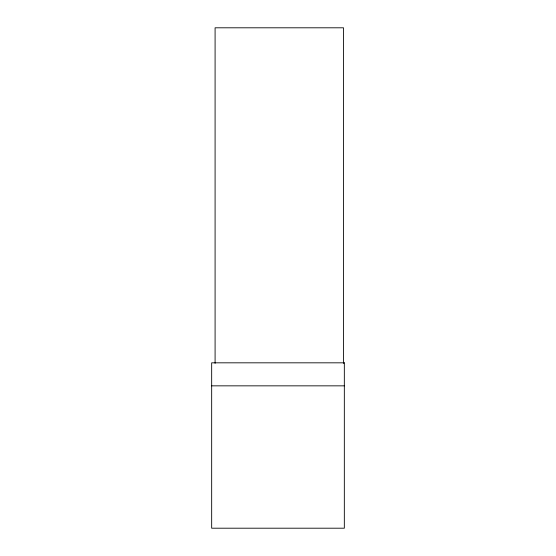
<?xml version="1.0" encoding="UTF-8"?>
<svg xmlns="http://www.w3.org/2000/svg" width="556" height="556" viewBox="0 0 556 556"><rect width="100%" height="100%" fill="white"/><g stroke="black" fill="none" stroke-linecap="round" stroke-linejoin="round"><path stroke-width="0.83" d="M211.669 385.843L344.331 385.843M343.511 363.346L343.511 27.8L215.089 27.8L215.089 363.346M344.331 362.825L211.669 362.825L211.669 528.2L344.331 528.2L344.331 362.825"/></g></svg>
